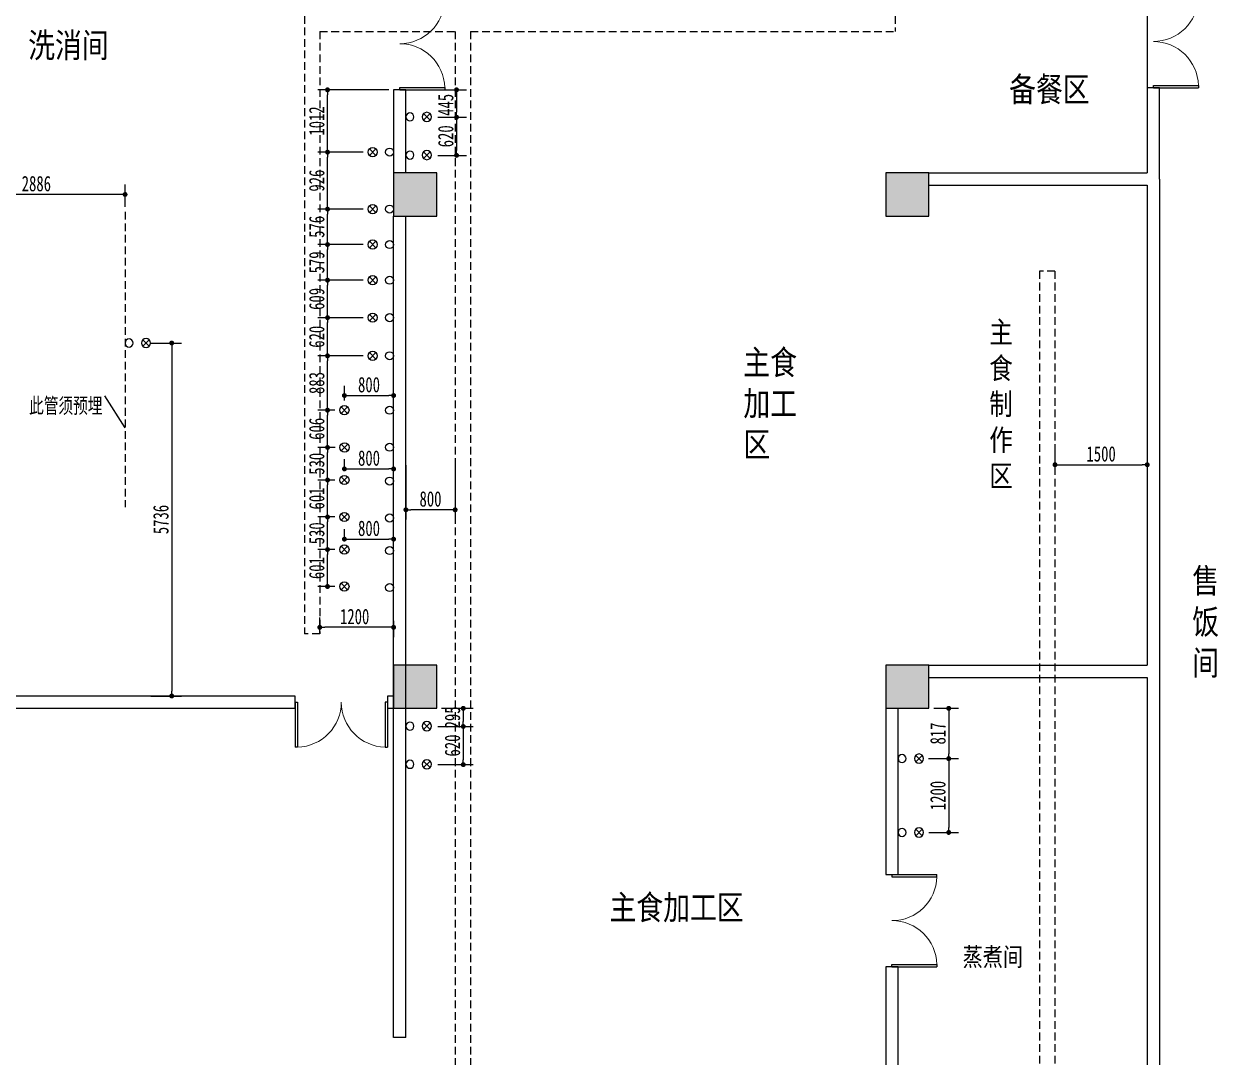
# Model space of a CAD drawing. Header units: inches. Extents: x -584 to 1446124, y -108140 to 99637.
# Drawn here: x 1113864 to 1133276, y -48664 to -31874 of the extents above; entities that cross this region are included whole.
import ezdxf

# ---------------------------------------------------------------- set-up
doc = ezdxf.new("R2010")
doc.units = ezdxf.units.IN
doc.header["$MEASUREMENT"] = 0
doc.linetypes.add('HIDDEN', pattern=[0.375, 0.25, -0.125])
for name, color, linetype in [('COLUMN', 6, 'Continuous'), ('ROOM_NAME', 7, 'Continuous'), ('WALL', 7, 'Continuous'), ('WINDOW', 3, 'Continuous'), ('供排水', 4, 'Continuous'), ('厨房设备', 7, 'Continuous'), ('电位', 1, 'Continuous')]:
    doc.layers.add(name, color=color, linetype=linetype)
doc.styles.get("Standard").update_dxf_attribs({"font": '', "width": 0.7, "height": 250})
doc.styles.add('宋体', font='', dxfattribs={"width": 0.8})
doc.styles.get('Standard').set_extended_font_data('NSimSun')
doc.styles.get('宋体').set_extended_font_data('NSimSun')
doc.dimstyles.new('电路', dxfattribs={"dimscale": 80, "dimtxt": 2.5, "dimasz": 1, "dimexe": 2, "dimexo": 1, "dimtad": 1, "dimdec": 0, "dimtxsty": 'Standard', "dimblk": 'DOT', "dimcen": 1, "dimclrd": 6, "dimclre": 6, "dimclrt": 6, "dimadec": 0, "dimazin": 0, "dimtfac": 1, "dimtdec": 0, "dimtmove": 0, "dimatfit": 3, "dimfxl": 0, "dimarcsym": 0})

# ---------------------------------------------------------------- blocks, each defined once
blk = doc.blocks.new('_FZH')
at = {"layer": 'WALL'}
blk.add_lwpolyline([(-0.5, -0.5), (0.5, -0.5), (0.5, 0.5), (-0.5, 0.5)], close=True, dxfattribs=at)
blk.add_solid([(-0.5, -0.5), (0.5, -0.5), (-0.5, 0.5), (0.5, 0.5)], dxfattribs=at)
blk = doc.blocks.new('$DorLib2D$00000002')
for p, q in [((-0.5, 0), (-0.5, 0.4875)), ((-0.475, 0.4875), (-0.5, 0.4875)), ((-0.475, 0), (-0.475, 0.4875)), ((0.475, 0), (0.475, 0.4875)), ((0.475, 0.4875), (0.5, 0.4875)), ((0.5, 0), (0.5, 0.4875)), ((-0.5, 0), (-0.475, 0)), ((0.5, 0), (0.475, 0))]:
    blk.add_line(p, q)
at = {"lineweight": 13}
for centre, start, end in [((-0.4875, 0), 0, 88.53072), ((0.4875, 0), 91.46928, 180)]:
    blk.add_arc(centre, 0.4875, start, end, dxfattribs=at)
blk = doc.blocks.new('A$C4B041D0B')
at = {"layer": '供排水', "color": 14}
for p, q in [((393, 128), (287, 22)), ((287, 128), (393, 22))]:
    blk.add_line(p, q, dxfattribs=at)
at = {"layer": '供排水'}
for centre, radius in [((65, 75), 65.2), ((340, 75), 75)]:
    blk.add_circle(centre, radius, dxfattribs=at)
blk = doc.blocks.new('_DOT')
at = {"color": 0, "linetype": 'ByBlock'}
blk.add_line((-0.5, 0), (-1, 0), dxfattribs=at)
at = {"color": 0, "linetype": 'ByBlock', "const_width": 0.5}
blk.add_lwpolyline([(-0.25, 0, 1), (0.25, 0, 1)], format="xyb", close=True, dxfattribs=at)
blk = doc.blocks.new('*D398')
at = {"layer": 'Defpoints', "color": 0, "transparency": 16777216}
for p in [(1115849, -37060), (1115849, -42796), (1116267, -42796)]:
    blk.add_point(p, dxfattribs=at)
at = {"layer": '电位', "color": 6, "lineweight": -2, "transparency": 16777216}
for p, q in [((1115929, -37060), (1116427, -37060)), ((1116267, -37140), (1116267, -42716)), ((1115929, -42796), (1116427, -42796))]:
    blk.add_line(p, q, dxfattribs=at)
at = {"layer": '电位', "color": 6, "lineweight": -2, "transparency": 16777216, "xscale": 80, "yscale": 80, "zscale": 80}
for p, rotation in [((1116267, -37060), 90), ((1116267, -42796), 270)]:
    blk.add_blockref('_DOT', p, dxfattribs=dict(at, rotation=rotation))
at = {"layer": '电位', "color": 6, "transparency": 16777216, "insert": (1116092, -39928), "char_height": 250, "attachment_point": 5, "rotation": 90}
blk.add_mtext('5736', dxfattribs=at)
blk = doc.blocks.new('*D399')
at = {"layer": 'Defpoints', "color": 0, "transparency": 16777216}
for p in [(1112624, -34646), (1112624, -34928), (1115509, -34928)]:
    blk.add_point(p, dxfattribs=at)
at = {"layer": '电位', "color": 6, "lineweight": -2, "transparency": 16777216}
for p, q in [((1112624, -34848), (1112624, -34486)), ((1115509, -34848), (1115509, -34486)), ((1115429, -34646), (1112704, -34646))]:
    blk.add_line(p, q, dxfattribs=at)
at = {"layer": '电位', "color": 6, "lineweight": -2, "transparency": 16777216, "xscale": 80, "yscale": 80, "zscale": 80, "rotation": 180}
blk.add_blockref('_DOT', (1112624, -34646), dxfattribs=at)
at = {"layer": '电位', "color": 6, "lineweight": -2, "transparency": 16777216, "xscale": 80, "yscale": 80, "zscale": 80}
blk.add_blockref('_DOT', (1115509, -34646), dxfattribs=at)
at = {"layer": '电位', "color": 6, "transparency": 16777216, "insert": (1114067, -34471), "char_height": 250, "attachment_point": 5}
blk.add_mtext('2886', dxfattribs=at)
blk = doc.blocks.new('A$C561D5FAB')
at = {"layer": '供排水', "color": 14}
for p, q in [((128, 22), (22, 128)), ((128, 128), (22, 22))]:
    blk.add_line(p, q, dxfattribs=at)
at = {"layer": '供排水'}
blk.add_circle((75, 75), 75, dxfattribs=at)
blk = doc.blocks.new('*D400')
at = {"layer": 'Defpoints', "color": 0, "transparency": 16777216}
for p in [(1119874, -41495), (1118674, -41680), (1118674, -41865)]:
    blk.add_point(p, dxfattribs=at)
at = {"layer": '电位', "color": 6, "lineweight": -2, "transparency": 16777216}
for p, q in [((1118674, -41785), (1118674, -41520)), ((1119794, -41680), (1118754, -41680)), ((1119874, -41575), (1119874, -41840))]:
    blk.add_line(p, q, dxfattribs=at)
at = {"layer": '电位', "color": 6, "lineweight": -2, "transparency": 16777216, "xscale": 80, "yscale": 80, "zscale": 80, "rotation": 180}
blk.add_blockref('_DOT', (1118674, -41680), dxfattribs=at)
at = {"layer": '电位', "color": 6, "lineweight": -2, "transparency": 16777216, "xscale": 80, "yscale": 80, "zscale": 80}
blk.add_blockref('_DOT', (1119874, -41680), dxfattribs=at)
at = {"layer": '电位', "color": 6, "transparency": 16777216, "insert": (1119241, -41505), "char_height": 250, "attachment_point": 5}
blk.add_mtext('1200', dxfattribs=at)
blk = doc.blocks.new('*D401')
at = {"layer": 'Defpoints', "color": 0, "transparency": 16777216}
for p in [(1120074, -32946), (1120514, -33391), (1120897, -33391)]:
    blk.add_point(p, dxfattribs=at)
at = {"layer": '电位', "color": 6, "lineweight": -2, "transparency": 16777216}
for p, q in [((1120417, -32946), (1121057, -32946)), ((1120897, -33026), (1120897, -33311)), ((1120594, -33391), (1121057, -33391))]:
    blk.add_line(p, q, dxfattribs=at)
at = {"layer": '电位', "color": 6, "lineweight": -2, "transparency": 16777216, "xscale": 80, "yscale": 80, "zscale": 80}
for p, rotation in [((1120897, -32946), 90), ((1120897, -33391), 270)]:
    blk.add_blockref('_DOT', p, dxfattribs=dict(at, rotation=rotation))
at = {"layer": '电位', "color": 6, "transparency": 16777216, "insert": (1120722, -33190), "char_height": 250, "attachment_point": 5, "rotation": 90}
blk.add_mtext('445', dxfattribs=at)
blk = doc.blocks.new('*D402')
at = {"layer": 'Defpoints', "color": 0, "transparency": 16777216}
for p in [(1120514, -33391), (1120514, -34011), (1120897, -34011)]:
    blk.add_point(p, dxfattribs=at)
at = {"layer": '电位', "color": 6, "lineweight": -2, "transparency": 16777216}
for p, q in [((1120594, -33391), (1121057, -33391)), ((1120897, -33471), (1120897, -33931)), ((1120594, -34011), (1121057, -34011))]:
    blk.add_line(p, q, dxfattribs=at)
at = {"layer": '电位', "color": 6, "lineweight": -2, "transparency": 16777216, "xscale": 80, "yscale": 80, "zscale": 80}
for p, rotation in [((1120897, -33391), 90), ((1120897, -34011), 270)]:
    blk.add_blockref('_DOT', p, dxfattribs=dict(at, rotation=rotation))
at = {"layer": '电位', "color": 6, "transparency": 16777216, "insert": (1120722, -33701), "char_height": 250, "attachment_point": 5, "rotation": 90}
blk.add_mtext('620', dxfattribs=at)
blk = doc.blocks.new('*D403')
at = {"layer": 'Defpoints', "color": 0, "transparency": 16777216}
for p in [(1120574, -42996), (1120514, -43291), (1121006, -43291)]:
    blk.add_point(p, dxfattribs=at)
at = {"layer": '电位', "color": 6, "lineweight": -2, "transparency": 16777216}
for p, q in [((1120654, -42996), (1121166, -42996)), ((1121006, -43076), (1121006, -43211)), ((1120594, -43291), (1121166, -43291))]:
    blk.add_line(p, q, dxfattribs=at)
at = {"layer": '电位', "color": 6, "lineweight": -2, "transparency": 16777216, "xscale": 80, "yscale": 80, "zscale": 80}
for p, rotation in [((1121006, -42996), 90), ((1121006, -43291), 270)]:
    blk.add_blockref('_DOT', p, dxfattribs=dict(at, rotation=rotation))
at = {"layer": '电位', "color": 6, "transparency": 16777216, "insert": (1120831, -43144), "char_height": 250, "attachment_point": 5, "rotation": 90}
blk.add_mtext('295', dxfattribs=at)
blk = doc.blocks.new('*D404')
at = {"layer": 'Defpoints', "color": 0, "transparency": 16777216}
for p in [(1120514, -43291), (1120514, -43911), (1121006, -43911)]:
    blk.add_point(p, dxfattribs=at)
at = {"layer": '电位', "color": 6, "lineweight": -2, "transparency": 16777216}
for p, q in [((1120594, -43291), (1121166, -43291)), ((1121006, -43371), (1121006, -43831)), ((1120594, -43911), (1121166, -43911))]:
    blk.add_line(p, q, dxfattribs=at)
at = {"layer": '电位', "color": 6, "lineweight": -2, "transparency": 16777216, "xscale": 80, "yscale": 80, "zscale": 80}
for p, rotation in [((1121006, -43291), 90), ((1121006, -43911), 270)]:
    blk.add_blockref('_DOT', p, dxfattribs=dict(at, rotation=rotation))
at = {"layer": '电位', "color": 6, "transparency": 16777216, "insert": (1120831, -43601), "char_height": 250, "attachment_point": 5, "rotation": 90}
blk.add_mtext('620', dxfattribs=at)
blk = doc.blocks.new('*D405')
at = {"layer": 'Defpoints', "color": 0, "transparency": 16777216}
for p in [(1128574, -42996), (1128489, -43813), (1128897, -43813)]:
    blk.add_point(p, dxfattribs=at)
at = {"layer": '电位', "color": 6, "lineweight": -2, "transparency": 16777216}
for p, q in [((1128654, -42996), (1129057, -42996)), ((1128897, -43076), (1128897, -43733)), ((1128569, -43813), (1129057, -43813))]:
    blk.add_line(p, q, dxfattribs=at)
at = {"layer": '电位', "color": 6, "lineweight": -2, "transparency": 16777216, "xscale": 80, "yscale": 80, "zscale": 80}
for p, rotation in [((1128897, -42996), 90), ((1128897, -43813), 270)]:
    blk.add_blockref('_DOT', p, dxfattribs=dict(at, rotation=rotation))
at = {"layer": '电位', "color": 6, "transparency": 16777216, "insert": (1128722, -43405), "char_height": 250, "attachment_point": 5, "rotation": 90}
blk.add_mtext('817', dxfattribs=at)
blk = doc.blocks.new('*D406')
at = {"layer": 'Defpoints', "color": 0, "transparency": 16777216}
for p in [(1128489, -43813), (1128494, -45013), (1128897, -45013)]:
    blk.add_point(p, dxfattribs=at)
at = {"layer": '电位', "color": 6, "lineweight": -2, "transparency": 16777216}
for p, q in [((1128569, -43813), (1129057, -43813)), ((1128897, -43893), (1128897, -44933)), ((1128574, -45013), (1129057, -45013))]:
    blk.add_line(p, q, dxfattribs=at)
at = {"layer": '电位', "color": 6, "lineweight": -2, "transparency": 16777216, "xscale": 80, "yscale": 80, "zscale": 80}
for p, rotation in [((1128897, -43813), 90), ((1128897, -45013), 270)]:
    blk.add_blockref('_DOT', p, dxfattribs=dict(at, rotation=rotation))
at = {"layer": '电位', "color": 6, "transparency": 16777216, "insert": (1128722, -44413), "char_height": 250, "attachment_point": 5, "rotation": 90}
blk.add_mtext('1200', dxfattribs=at)
blk = doc.blocks.new('*D407')
at = {"layer": 'Defpoints', "color": 0, "transparency": 16777216}
for p in [(1120074, -38963), (1120874, -38963), (1120074, -39770)]:
    blk.add_point(p, dxfattribs=at)
at = {"layer": '电位', "color": 6, "lineweight": -2, "transparency": 16777216}
for p, q in [((1120074, -39043), (1120074, -39930)), ((1120874, -39043), (1120874, -39930)), ((1120794, -39770), (1120154, -39770))]:
    blk.add_line(p, q, dxfattribs=at)
at = {"layer": '电位', "color": 6, "lineweight": -2, "transparency": 16777216, "xscale": 80, "yscale": 80, "zscale": 80, "rotation": 180}
blk.add_blockref('_DOT', (1120074, -39770), dxfattribs=at)
at = {"layer": '电位', "color": 6, "lineweight": -2, "transparency": 16777216, "xscale": 80, "yscale": 80, "zscale": 80}
blk.add_blockref('_DOT', (1120874, -39770), dxfattribs=at)
at = {"layer": '电位', "color": 6, "transparency": 16777216, "insert": (1120474, -39595), "char_height": 250, "attachment_point": 5}
blk.add_mtext('800', dxfattribs=at)
blk = doc.blocks.new('*D721')
at = {"layer": 'Defpoints', "color": 0, "transparency": 16777216}
for p in [(1130624, -38747), (1132124, -38747), (1132124, -39038)]:
    blk.add_point(p, dxfattribs=at)
at = {"layer": '电位', "color": 6, "lineweight": -2, "transparency": 16777216}
for p, q in [((1130624, -38827), (1130624, -39198)), ((1132124, -38827), (1132124, -39198)), ((1130704, -39038), (1132044, -39038))]:
    blk.add_line(p, q, dxfattribs=at)
at = {"layer": '电位', "color": 6, "lineweight": -2, "transparency": 16777216, "xscale": 80, "yscale": 80, "zscale": 80, "rotation": 180}
blk.add_blockref('_DOT', (1130624, -39038), dxfattribs=at)
at = {"layer": '电位', "color": 6, "lineweight": -2, "transparency": 16777216, "xscale": 80, "yscale": 80, "zscale": 80}
blk.add_blockref('_DOT', (1132124, -39038), dxfattribs=at)
at = {"layer": '电位', "color": 6, "transparency": 16777216, "insert": (1131374, -38863), "char_height": 250, "attachment_point": 5}
blk.add_mtext('1500', dxfattribs=at)
blk = doc.blocks.new('*D723')
at = {"layer": 'Defpoints', "color": 0, "transparency": 16777216}
for p in [(1118800, -40416), (1118999, -40416), (1118999, -41017)]:
    blk.add_point(p, dxfattribs=at)
at = {"layer": '电位', "color": 6, "lineweight": -2, "transparency": 16777216}
for p, q in [((1118919, -40416), (1118640, -40416)), ((1118800, -40937), (1118800, -40496)), ((1118919, -41017), (1118640, -41017))]:
    blk.add_line(p, q, dxfattribs=at)
at = {"layer": '电位', "color": 6, "lineweight": -2, "transparency": 16777216, "xscale": 80, "yscale": 80, "zscale": 80}
for p, rotation in [((1118800, -40416), 90), ((1118800, -41017), 270)]:
    blk.add_blockref('_DOT', p, dxfattribs=dict(at, rotation=rotation))
at = {"layer": '电位', "color": 6, "transparency": 16777216, "insert": (1118625, -40717), "char_height": 250, "attachment_point": 5, "rotation": 90}
blk.add_mtext('601', dxfattribs=at)
blk = doc.blocks.new('*D724')
at = {"layer": 'Defpoints', "color": 0, "transparency": 16777216}
for p in [(1118800, -39887), (1118999, -39887), (1118999, -40416)]:
    blk.add_point(p, dxfattribs=at)
at = {"layer": '电位', "color": 6, "lineweight": -2, "transparency": 16777216}
for p, q in [((1118919, -39887), (1118640, -39887)), ((1118800, -40336), (1118800, -39967)), ((1118919, -40416), (1118640, -40416))]:
    blk.add_line(p, q, dxfattribs=at)
at = {"layer": '电位', "color": 6, "lineweight": -2, "transparency": 16777216, "xscale": 80, "yscale": 80, "zscale": 80}
for p, rotation in [((1118800, -39887), 90), ((1118800, -40416), 270)]:
    blk.add_blockref('_DOT', p, dxfattribs=dict(at, rotation=rotation))
at = {"layer": '电位', "color": 6, "transparency": 16777216, "insert": (1118625, -40152), "char_height": 250, "attachment_point": 5, "rotation": 90}
blk.add_mtext('530', dxfattribs=at)
blk = doc.blocks.new('*D725')
at = {"layer": 'Defpoints', "color": 0, "transparency": 16777216}
for p in [(1118800, -39286), (1118999, -39286), (1118999, -39887)]:
    blk.add_point(p, dxfattribs=at)
at = {"layer": '电位', "color": 6, "lineweight": -2, "transparency": 16777216}
for p, q in [((1118919, -39286), (1118640, -39286)), ((1118800, -39807), (1118800, -39366)), ((1118919, -39887), (1118640, -39887))]:
    blk.add_line(p, q, dxfattribs=at)
at = {"layer": '电位', "color": 6, "lineweight": -2, "transparency": 16777216, "xscale": 80, "yscale": 80, "zscale": 80}
for p, rotation in [((1118800, -39286), 90), ((1118800, -39887), 270)]:
    blk.add_blockref('_DOT', p, dxfattribs=dict(at, rotation=rotation))
at = {"layer": '电位', "color": 6, "transparency": 16777216, "insert": (1118625, -39587), "char_height": 250, "attachment_point": 5, "rotation": 90}
blk.add_mtext('601', dxfattribs=at)
blk = doc.blocks.new('*D726')
at = {"layer": 'Defpoints', "color": 0, "transparency": 16777216}
for p in [(1118800, -38757), (1119002, -38757), (1118999, -39286)]:
    blk.add_point(p, dxfattribs=at)
at = {"layer": '电位', "color": 6, "lineweight": -2, "transparency": 16777216}
for p, q in [((1118922, -38757), (1118640, -38757)), ((1118800, -39206), (1118800, -38837)), ((1118919, -39286), (1118640, -39286))]:
    blk.add_line(p, q, dxfattribs=at)
at = {"layer": '电位', "color": 6, "lineweight": -2, "transparency": 16777216, "xscale": 80, "yscale": 80, "zscale": 80}
for p, rotation in [((1118800, -38757), 90), ((1118800, -39286), 270)]:
    blk.add_blockref('_DOT', p, dxfattribs=dict(at, rotation=rotation))
at = {"layer": '电位', "color": 6, "transparency": 16777216, "insert": (1118625, -39022), "char_height": 250, "attachment_point": 5, "rotation": 90}
blk.add_mtext('530', dxfattribs=at)
blk = doc.blocks.new('*D727')
at = {"layer": 'Defpoints', "color": 0, "transparency": 16777216}
for p in [(1118800, -38151), (1118999, -38151), (1119002, -38757)]:
    blk.add_point(p, dxfattribs=at)
at = {"layer": '电位', "color": 6, "lineweight": -2, "transparency": 16777216}
for p, q in [((1118919, -38151), (1118640, -38151)), ((1118800, -38677), (1118800, -38231)), ((1118922, -38757), (1118640, -38757))]:
    blk.add_line(p, q, dxfattribs=at)
at = {"layer": '电位', "color": 6, "lineweight": -2, "transparency": 16777216, "xscale": 80, "yscale": 80, "zscale": 80}
for p, rotation in [((1118800, -38151), 90), ((1118800, -38757), 270)]:
    blk.add_blockref('_DOT', p, dxfattribs=dict(at, rotation=rotation))
at = {"layer": '电位', "color": 6, "transparency": 16777216, "insert": (1118625, -38454), "char_height": 250, "attachment_point": 5, "rotation": 90}
blk.add_mtext('606', dxfattribs=at)
blk = doc.blocks.new('*D728')
at = {"layer": 'Defpoints', "color": 0, "transparency": 16777216}
for p in [(1118800, -37268), (1119459, -37268), (1118999, -38151)]:
    blk.add_point(p, dxfattribs=at)
at = {"layer": '电位', "color": 6, "lineweight": -2, "transparency": 16777216}
for p, q in [((1119379, -37268), (1118640, -37268)), ((1118800, -38071), (1118800, -37348)), ((1118919, -38151), (1118640, -38151))]:
    blk.add_line(p, q, dxfattribs=at)
at = {"layer": '电位', "color": 6, "lineweight": -2, "transparency": 16777216, "xscale": 80, "yscale": 80, "zscale": 80}
for p, rotation in [((1118800, -37268), 90), ((1118800, -38151), 270)]:
    blk.add_blockref('_DOT', p, dxfattribs=dict(at, rotation=rotation))
at = {"layer": '电位', "color": 6, "transparency": 16777216, "insert": (1118625, -37710), "char_height": 250, "attachment_point": 5, "rotation": 90}
blk.add_mtext('883', dxfattribs=at)
blk = doc.blocks.new('*D729')
at = {"layer": 'Defpoints', "color": 0, "transparency": 16777216}
for p in [(1118800, -36648), (1119459, -36648), (1119459, -37268)]:
    blk.add_point(p, dxfattribs=at)
at = {"layer": '电位', "color": 6, "lineweight": -2, "transparency": 16777216}
for p, q in [((1119379, -36648), (1118640, -36648)), ((1118800, -37188), (1118800, -36728)), ((1119379, -37268), (1118640, -37268))]:
    blk.add_line(p, q, dxfattribs=at)
at = {"layer": '电位', "color": 6, "lineweight": -2, "transparency": 16777216, "xscale": 80, "yscale": 80, "zscale": 80}
for p, rotation in [((1118800, -36648), 90), ((1118800, -37268), 270)]:
    blk.add_blockref('_DOT', p, dxfattribs=dict(at, rotation=rotation))
at = {"layer": '电位', "color": 6, "transparency": 16777216, "insert": (1118625, -36958), "char_height": 250, "attachment_point": 5, "rotation": 90}
blk.add_mtext('620', dxfattribs=at)
blk = doc.blocks.new('*D730')
at = {"layer": 'Defpoints', "color": 0, "transparency": 16777216}
for p in [(1118800, -36039), (1119459, -36039), (1119459, -36648)]:
    blk.add_point(p, dxfattribs=at)
at = {"layer": '电位', "color": 6, "lineweight": -2, "transparency": 16777216}
for p, q in [((1119379, -36039), (1118640, -36039)), ((1118800, -36568), (1118800, -36119)), ((1119379, -36648), (1118640, -36648))]:
    blk.add_line(p, q, dxfattribs=at)
at = {"layer": '电位', "color": 6, "lineweight": -2, "transparency": 16777216, "xscale": 80, "yscale": 80, "zscale": 80}
for p, rotation in [((1118800, -36039), 90), ((1118800, -36648), 270)]:
    blk.add_blockref('_DOT', p, dxfattribs=dict(at, rotation=rotation))
at = {"layer": '电位', "color": 6, "transparency": 16777216, "insert": (1118625, -36343), "char_height": 250, "attachment_point": 5, "rotation": 90}
blk.add_mtext('609', dxfattribs=at)
blk = doc.blocks.new('*D731')
at = {"layer": 'Defpoints', "color": 0, "transparency": 16777216}
for p in [(1118800, -35460), (1119459, -35460), (1119459, -36039)]:
    blk.add_point(p, dxfattribs=at)
at = {"layer": '电位', "color": 6, "lineweight": -2, "transparency": 16777216}
for p, q in [((1119379, -35460), (1118640, -35460)), ((1118800, -35959), (1118800, -35540)), ((1119379, -36039), (1118640, -36039))]:
    blk.add_line(p, q, dxfattribs=at)
at = {"layer": '电位', "color": 6, "lineweight": -2, "transparency": 16777216, "xscale": 80, "yscale": 80, "zscale": 80}
for p, rotation in [((1118800, -35460), 90), ((1118800, -36039), 270)]:
    blk.add_blockref('_DOT', p, dxfattribs=dict(at, rotation=rotation))
at = {"layer": '电位', "color": 6, "transparency": 16777216, "insert": (1118625, -35750), "char_height": 250, "attachment_point": 5, "rotation": 90}
blk.add_mtext('579', dxfattribs=at)
blk = doc.blocks.new('*D732')
at = {"layer": 'Defpoints', "color": 0, "transparency": 16777216}
for p in [(1118800, -34884), (1119459, -34884), (1119459, -35460)]:
    blk.add_point(p, dxfattribs=at)
at = {"layer": '电位', "color": 6, "lineweight": -2, "transparency": 16777216}
for p, q in [((1119379, -34884), (1118640, -34884)), ((1118800, -35380), (1118800, -34964)), ((1119379, -35460), (1118640, -35460))]:
    blk.add_line(p, q, dxfattribs=at)
at = {"layer": '电位', "color": 6, "lineweight": -2, "transparency": 16777216, "xscale": 80, "yscale": 80, "zscale": 80}
for p, rotation in [((1118800, -34884), 90), ((1118800, -35460), 270)]:
    blk.add_blockref('_DOT', p, dxfattribs=dict(at, rotation=rotation))
at = {"layer": '电位', "color": 6, "transparency": 16777216, "insert": (1118625, -35172), "char_height": 250, "attachment_point": 5, "rotation": 90}
blk.add_mtext('576', dxfattribs=at)
blk = doc.blocks.new('*D733')
at = {"layer": 'Defpoints', "color": 0, "transparency": 16777216}
for p in [(1118800, -33958), (1119459, -33958), (1119459, -34884)]:
    blk.add_point(p, dxfattribs=at)
at = {"layer": '电位', "color": 6, "lineweight": -2, "transparency": 16777216}
for p, q in [((1119379, -33958), (1118640, -33958)), ((1118800, -34804), (1118800, -34038)), ((1119379, -34884), (1118640, -34884))]:
    blk.add_line(p, q, dxfattribs=at)
at = {"layer": '电位', "color": 6, "lineweight": -2, "transparency": 16777216, "xscale": 80, "yscale": 80, "zscale": 80}
for p, rotation in [((1118800, -33958), 90), ((1118800, -34884), 270)]:
    blk.add_blockref('_DOT', p, dxfattribs=dict(at, rotation=rotation))
at = {"layer": '电位', "color": 6, "transparency": 16777216, "insert": (1118625, -34421), "char_height": 250, "attachment_point": 5, "rotation": 90}
blk.add_mtext('926', dxfattribs=at)
blk = doc.blocks.new('*D734')
at = {"layer": 'Defpoints', "color": 0, "transparency": 16777216}
for p in [(1118800, -32946), (1119874, -32946), (1119459, -33958)]:
    blk.add_point(p, dxfattribs=at)
at = {"layer": '电位', "color": 6, "lineweight": -2, "transparency": 16777216}
for p, q in [((1119794, -32946), (1118640, -32946)), ((1118800, -33878), (1118800, -33026)), ((1119379, -33958), (1118640, -33958))]:
    blk.add_line(p, q, dxfattribs=at)
at = {"layer": '电位', "color": 6, "lineweight": -2, "transparency": 16777216, "xscale": 80, "yscale": 80, "zscale": 80}
for p, rotation in [((1118800, -32946), 90), ((1118800, -33958), 270)]:
    blk.add_blockref('_DOT', p, dxfattribs=dict(at, rotation=rotation))
at = {"layer": '电位', "color": 6, "transparency": 16777216, "insert": (1118625, -33452), "char_height": 250, "attachment_point": 5, "rotation": 90}
blk.add_mtext('1012', dxfattribs=at)
blk = doc.blocks.new('*D735')
at = {"layer": 'Defpoints', "color": 0, "transparency": 16777216}
for p in [(1119874, -37913), (1119074, -38076), (1119874, -38076)]:
    blk.add_point(p, dxfattribs=at)
at = {"layer": '电位', "color": 6, "lineweight": -2, "transparency": 16777216}
for p, q in [((1119074, -37996), (1119074, -37753)), ((1119874, -37996), (1119874, -37753)), ((1119154, -37913), (1119794, -37913))]:
    blk.add_line(p, q, dxfattribs=at)
at = {"layer": '电位', "color": 6, "lineweight": -2, "transparency": 16777216, "xscale": 80, "yscale": 80, "zscale": 80, "rotation": 180}
blk.add_blockref('_DOT', (1119074, -37913), dxfattribs=at)
at = {"layer": '电位', "color": 6, "lineweight": -2, "transparency": 16777216, "xscale": 80, "yscale": 80, "zscale": 80}
blk.add_blockref('_DOT', (1119874, -37913), dxfattribs=at)
at = {"layer": '电位', "color": 6, "transparency": 16777216, "insert": (1119474, -37738), "char_height": 250, "attachment_point": 5}
blk.add_mtext('800', dxfattribs=at)
blk = doc.blocks.new('*D736')
at = {"layer": 'Defpoints', "color": 0, "transparency": 16777216}
for p in [(1119074, -39211), (1119874, -39106), (1119874, -39211)]:
    blk.add_point(p, dxfattribs=at)
at = {"layer": '电位', "color": 6, "lineweight": -2, "transparency": 16777216}
for p, q in [((1119074, -39131), (1119074, -38946)), ((1119874, -39131), (1119874, -38946)), ((1119154, -39106), (1119794, -39106))]:
    blk.add_line(p, q, dxfattribs=at)
at = {"layer": '电位', "color": 6, "lineweight": -2, "transparency": 16777216, "xscale": 80, "yscale": 80, "zscale": 80, "rotation": 180}
blk.add_blockref('_DOT', (1119074, -39106), dxfattribs=at)
at = {"layer": '电位', "color": 6, "lineweight": -2, "transparency": 16777216, "xscale": 80, "yscale": 80, "zscale": 80}
blk.add_blockref('_DOT', (1119874, -39106), dxfattribs=at)
at = {"layer": '电位', "color": 6, "transparency": 16777216, "insert": (1119474, -38931), "char_height": 250, "attachment_point": 5}
blk.add_mtext('800', dxfattribs=at)
blk = doc.blocks.new('*D737')
at = {"layer": 'Defpoints', "color": 0, "transparency": 16777216}
for p in [(1119074, -40341), (1119874, -40247), (1119874, -40341)]:
    blk.add_point(p, dxfattribs=at)
at = {"layer": '电位', "color": 6, "lineweight": -2, "transparency": 16777216}
for p, q in [((1119074, -40261), (1119074, -40087)), ((1119874, -40261), (1119874, -40087)), ((1119154, -40247), (1119794, -40247))]:
    blk.add_line(p, q, dxfattribs=at)
at = {"layer": '电位', "color": 6, "lineweight": -2, "transparency": 16777216, "xscale": 80, "yscale": 80, "zscale": 80, "rotation": 180}
blk.add_blockref('_DOT', (1119074, -40247), dxfattribs=at)
at = {"layer": '电位', "color": 6, "lineweight": -2, "transparency": 16777216, "xscale": 80, "yscale": 80, "zscale": 80}
blk.add_blockref('_DOT', (1119874, -40247), dxfattribs=at)
at = {"layer": '电位', "color": 6, "transparency": 16777216, "insert": (1119474, -40072), "char_height": 250, "attachment_point": 5}
blk.add_mtext('800', dxfattribs=at)

msp = doc.modelspace()

# ---------------------------------------------------------------- linework, layer by layer
at = {"layer": 'WALL'}
for p, q in [((1120073.9, -32946), (1119873.8, -32946)), ((1119873.8, -32946), (1119873.8, -34296)), ((1120073.9, -34296), (1120073.9, -32946)), ((1132323.9, -32911), (1132123.9, -32911)), ((1132123.9, -32911), (1132123.9, -34296)), ((1132323.9, -34396), (1132323.9, -32911)), ((1128573.9, -34296), (1132123.9, -34296)), ((1128573.9, -34496), (1132123.9, -34496)), ((1132123.9, -34496), (1132123.9, -42296)), ((1132323.9, -34396), (1132323.9, -42396)), ((1119873.8, -48344), (1119873.8, -34996)), ((1120073.9, -48344), (1120073.9, -34996)), ((1128573.9, -42296), (1132123.9, -42296)), ((1128573.9, -42496), (1132123.9, -42496)), ((1132123.9, -42496), (1132123.9, -50796)), ((1132323.9, -42396), (1132323.9, -50896)), ((1118273.9, -42796), (1112623.9, -42796)), ((1118273.9, -42996), (1118273.9, -42796)), ((1119873.8, -42796), (1119773.9, -42796)), ((1119773.9, -42796), (1119773.9, -42996)), ((1112623.9, -42996), (1118273.9, -42996)), ((1119773.9, -42996), (1119873.8, -42996)), ((1127873.9, -42996), (1127873.9, -45696.5)), ((1128073.9, -45696.5), (1128073.9, -42996)), ((1127873.9, -45696.5), (1128073.9, -45696.5)), ((1128073.9, -47196.5), (1127873.9, -47196.5)), ((1127873.9, -47196.5), (1127873.9, -50296)), ((1128073.9, -50296), (1128073.9, -47196.5))]:
    msp.add_line(p, q, dxfattribs=at)
at = {"layer": 'WINDOW'}
msp.add_line((1132123.9, -31411), (1132123.9, -32911), dxfattribs=at)
at = {"layer": '供排水', "linetype": 'HIDDEN', "ltscale": 500}
for p, q in [((1118423.9, -31746), (1118423.9, -41785.6)), ((1128023.9, -31746), (1128023.9, -31996)), ((1118673.9, -31996), (1120873.9, -31996)), ((1118673.9, -31996), (1118673.9, -41785.6)), ((1120873.9, -31996), (1120873.9, -49796)), ((1121123.9, -31996), (1121123.9, -49546)), ((1121123.9, -31996), (1128023.9, -31996)), ((1130373.9, -35891.5), (1130373.9, -49546)), ((1130623.9, -35891.5), (1130373.9, -35891.5)), ((1130623.9, -35891.5), (1130623.9, -49796)), ((1118673.9, -41785.6), (1118423.9, -41785.6))]:
    msp.add_line(p, q, dxfattribs=at)
at = {"layer": '供排水', "color": 5, "linetype": 'HIDDEN', "ltscale": 500}
msp.add_line((1115509.5, -34928), (1115509.5, -39728), dxfattribs=at)
at = {"layer": '供排水'}
for centre in [(1119808.7, -38153.1), (1119808.7, -38753.6), (1119808.6, -39302.8), (1119808.6, -39903.3), (1119808.6, -40432.8), (1119808.6, -41033.3)]:
    msp.add_circle(centre, 65.2, dxfattribs=at)
at = {"layer": '厨房设备'}
msp.add_line((1120073.9, -48344), (1119873.8, -48344), dxfattribs=at)

# ---------------------------------------------------------------- block references
at = {"layer": 'COLUMN', "xscale": 700, "yscale": 700, "zscale": 700}
for p in [(1120223.9, -34646), (1128223.9, -34646), (1120223.9, -42646), (1128223.9, -42646)]:
    msp.add_blockref('_FZH', p, dxfattribs=at)
at = {"layer": 'WINDOW'}
for p, xscale, yscale, zscale, rotation in [((1119973.9, -32196), -1500, -1500, -1500, 90), ((1132223.9, -32161), 1500, 1500, 1500, 269.9999999996531), ((1127973.9, -46446.5), 1500, 1500, 1500, 269.9999999996531)]:
    msp.add_blockref('$DorLib2D$00000002', p, dxfattribs=dict(at, xscale=xscale, yscale=yscale, zscale=zscale, rotation=rotation))
at = {"layer": 'WINDOW', "xscale": -1500, "yscale": -1500, "zscale": -1500}
msp.add_blockref('$DorLib2D$00000002', (1119023.9, -42896), dxfattribs=at)
at = {"layer": '供排水', "xscale": -1, "rotation": 180}
for p in [(1120073.9, -33311), (1120073.9, -33931), (1115509.5, -36984.8), (1120073.9, -43211), (1120073.9, -43831), (1128073.9, -43738), (1128073.9, -44938)]:
    msp.add_blockref('A$C4B041D0B', p, dxfattribs=at)
at = {"layer": '供排水', "rotation": 180}
for p in [(1119873.8, -33882.9), (1119873.8, -34809), (1119873.8, -35385.3), (1119873.8, -35964), (1119873.8, -36572.9), (1119873.8, -37192.9)]:
    msp.add_blockref('A$C4B041D0B', p, dxfattribs=at)
at = {"layer": '电位'}
for p in [(1118998.8, -38226.4), (1119001.6, -38831.9), (1118998.8, -39361.4), (1118998.8, -39961.9), (1118998.8, -40491.4), (1118998.8, -41091.9)]:
    msp.add_blockref('A$C561D5FAB', p, dxfattribs=at)

# ---------------------------------------------------------------- texts
at = {"layer": 'ROOM_NAME', "style": '宋体', "width": 0.8}
for s, height, p in [('洗消间', 400, (1113933.6, -32421.3)), ('备餐区', 400, (1129878.6, -33138.3)), ('蒸煮间', 300, (1129123.2, -47184.2))]:
    msp.add_text(s, height=height, dxfattribs=at).set_placement(p)
at = {"layer": 'ROOM_NAME', "attachment_point": 1, "style": '宋体'}
for s, insert, char_height, width in [('主食制作区', (1129556.2, -36710.1), 350, 500.844), ('{\\C0;售饭间}', (1132855.5, -40723.2), 400, 404.548)]:
    msp.add_mtext(s, dxfattribs=dict(at, insert=insert, char_height=char_height, width=width))
at = {"layer": '供排水', "color": 6, "width": 0.7}
msp.add_text('此管须预埋', height=250, dxfattribs=at).set_placement((1113948.4, -38202.7))
at = {"layer": '厨房设备', "style": '宋体', "width": 0.8}
for s, p in [('主食', (1125558.3, -37574.9)), ('加工', (1125558.3, -38241.6)), ('区', (1125558.3, -38908.3)), ('主食加工区', (1123382.2, -46431.3))]:
    msp.add_text(s, height=400, dxfattribs=at).set_placement(p)

# ---------------------------------------------------------------- dimensions: what is measured, and where the dimension line sits
at = {"layer": '电位', "color": 1}
for base, p1, p2, override, picture, middle in [((1118799.8, -32946), (1119458.9, -33957.9), (1119873.8, -32946), {"dimtmove": 1}, '*D734', (1118624.8, -33452)), ((1120896.7, -34011), (1120513.9, -33391), (1120513.9, -34011), {"dimtmove": 1, "dimfxl": 6, "dimfxlon": 1}, '*D402', (1120721.7, -33701)), ((1118799.8, -33957.9), (1119458.9, -34884), (1119458.9, -33957.9), {"dimtmove": 1}, '*D733', (1118624.8, -34421)), ((1118799.8, -34884), (1119458.9, -35460.3), (1119458.9, -34884), {"dimtmove": 1}, '*D732', (1118624.8, -35172.2)), ((1118799.8, -35460.3), (1119458.9, -36039), (1119458.9, -35460.3), {"dimtmove": 1}, '*D731', (1118624.8, -35749.6)), ((1118799.8, -36039), (1119458.9, -36647.9), (1119458.9, -36039), {"dimtmove": 1}, '*D730', (1118624.8, -36343.5)), ((1118799.8, -36647.9), (1119458.9, -37267.9), (1119458.9, -36647.9), {"dimtmove": 1}, '*D729', (1118624.8, -36957.9)), ((1116266.9, -42796), (1115849.5, -37059.8), (1115849.5, -42796), {"dimfxl": 6, "dimfxlon": 1}, '*D398', (1116091.9, -39927.9)), ((1118799.8177, -37267.9395), (1118998.7877, -38151.4062), (1119458.8507, -37267.9395), {"dimtmove": 1}, '*D728', (1118624.8177, -37709.6728)), ((1118799.8177, -38151.4062), (1119001.56, -38756.9172), (1118998.7877, -38151.4062), {"dimtmove": 1}, '*D727', (1118624.8177, -38454.1617)), ((1118799.8176605, -38756.9171838), (1118998.7876736, -39286.4171838), (1119001.5599852, -38756.9171838), {"dimtmove": 1}, '*D726', (1118624.8176605, -39021.6671838)), ((1118799.8176605, -39286.4171838), (1118998.7876736, -39886.9171838), (1118998.7876736, -39286.4171838), {"dimtmove": 1}, '*D725', (1118624.8176605, -39586.6671838)), ((1118799.8176605, -39886.9171838), (1118998.7876736, -40416.4171838), (1118998.7876736, -39886.9171838), {"dimtmove": 1}, '*D724', (1118624.8176605, -40151.6671838)), ((1128897.3, -43813), (1128573.9, -42996), (1128488.9, -43813), {"dimfxl": 6, "dimfxlon": 1}, '*D405', (1128722.3, -43404.5)), ((1121006.5, -43911), (1120513.9, -43291), (1120513.9, -43911), {"dimtmove": 1, "dimfxl": 6, "dimfxlon": 1}, '*D404', (1120831.5, -43601)), ((1128897.3, -45013), (1128488.9, -43813), (1128493.9, -45013), {"dimtmove": 1, "dimfxl": 6, "dimfxlon": 1}, '*D406', (1128722.3, -44413))]:
    dim = msp.add_linear_dim(base=base, p1=p1, p2=p2, angle=90, dimstyle='电路', override=override, dxfattribs=at)
    dim.commit()
    dim.dimension.update_dxf_attribs({"geometry": picture, "text_midpoint": middle})
for base, p1, p2, picture, middle in [((1120896.7, -33391), (1120073.9, -32946), (1120513.9, -33391), '*D401', (1120896.7, -33189.5)), ((1121006.5, -43291), (1120573.9, -42996), (1120513.9, -43291), '*D403', (1121006.5, -43143.5))]:
    dim = msp.add_linear_dim(base=base, p1=p1, p2=p2, angle=90, dimstyle='电路', override={"dimfxl": 6, "dimfxlon": 1}, dxfattribs=at)
    dim.commit()
    dim.dimension.update_dxf_attribs({"geometry": picture, "text_midpoint": middle, "dimtype": 160})
for base, p1, p2, picture, middle in [((1112623.9, -34646), (1115509.5, -34928), (1112623.9, -34928), '*D399', (1114066.7, -34471)), ((1120073.9, -39770.2), (1120873.9, -38963.4), (1120073.9, -38963.4), '*D407', (1120473.9, -39595.2))]:
    dim = msp.add_linear_dim(base=base, p1=p1, p2=p2, dimstyle='电路', override={"dimfxl": 6, "dimfxlon": 1}, dxfattribs=at)
    dim.commit()
    dim.dimension.update_dxf_attribs({"geometry": picture, "text_midpoint": middle})
for base, p1, p2, picture, middle in [((1119873.8, -37912.6), (1119073.8, -38076.4), (1119873.8, -38076.4), '*D735', (1119473.8, -37737.6)), ((1119873.8, -39105.8), (1119073.8, -39211.4), (1119873.8, -39211.4), '*D736', (1119473.8, -38930.8)), ((1132123.9, -39037.8), (1130623.9, -38746.8), (1132123.9, -38746.8), '*D721', (1131373.9, -38862.8)), ((1119873.8, -40247.4), (1119073.8, -40341.4), (1119873.8, -40341.4), '*D737', (1119473.8, -40072.4))]:
    dim = msp.add_linear_dim(base=base, p1=p1, p2=p2, dimstyle='电路', dxfattribs=at)
    dim.commit()
    dim.dimension.update_dxf_attribs({"geometry": picture, "text_midpoint": middle})
dim = msp.add_linear_dim(base=(1118799.8176605, -40416.4171838), p1=(1118998.7876736, -41016.9171838), p2=(1118998.7876736, -40416.4171838), angle=90, dimstyle='电路', dxfattribs=at)
dim.commit()
dim.dimension.update_dxf_attribs({"geometry": '*D723', "text_midpoint": (1118624.8176605, -40716.6671838)})
dim = msp.add_linear_dim(base=(1118673.9, -41679.7), p1=(1119873.8, -41495), p2=(1118673.9, -41864.8), dimstyle='电路', override={"dimfxl": 6, "dimfxlon": 1}, dxfattribs=at)
dim.commit()
dim.dimension.update_dxf_attribs({"geometry": '*D400', "text_midpoint": (1119241.4, -41679.7), "dimtype": 160})

# ---------------------------------------------------------------- leaders
at = {"layer": '供排水'}
msp.add_leader([(1115508.2, -38437.6), (1115182.1, -37917.9)], dimstyle='电路', override={"dimgap": 0.625, "dimtad": 0}, dxfattribs=at)

doc.saveas('drawing.dxf')
